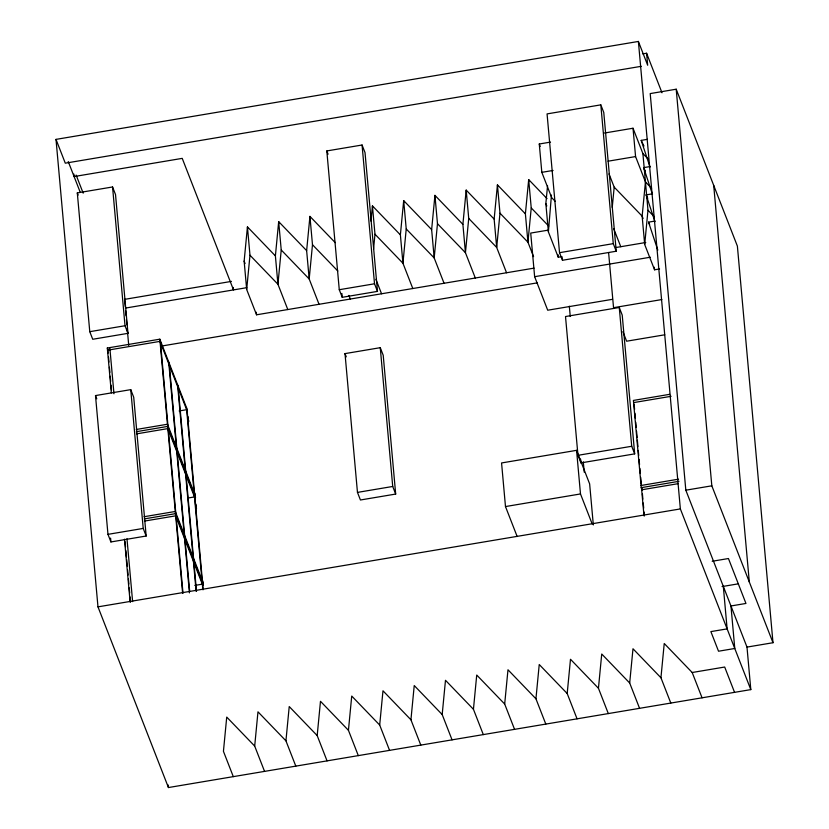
<?xml version="1.0" encoding="UTF-8"?>
<svg xmlns="http://www.w3.org/2000/svg" width="829" height="829" viewBox="0 0 829 829"><rect width="100%" height="100%" fill="white"/><g stroke="black" fill="none" stroke-linecap="round" stroke-linejoin="round"><path stroke-width="1.24" d="M534.052 268.13L256.555 314.802L246.679 289.497L244.14 261.145L247.436 226.887L275.394 255.892L277.933 284.243L287.798 309.549M246.679 289.497L249.975 255.228L247.436 226.887M275.394 255.892L278.679 221.633L306.637 250.638L309.186 278.979L319.051 304.295M278.679 221.633L281.228 249.975L277.933 284.243L249.975 255.228M264.555 771.384L254.69 746.079L257.974 711.821L285.932 740.825L295.808 766.131M306.637 250.638L309.932 216.379L335.268 242.669M309.932 216.379L312.481 244.721L309.186 278.979L281.228 249.975M285.932 740.825L289.228 706.557L317.186 735.572L327.051 760.877M317.186 735.572L320.481 701.303L348.439 730.308L358.304 755.623M370.967 221.094L372.428 205.872L400.386 234.876L402.935 263.218L412.801 288.523M373.516 249.436L374.977 234.213L372.428 205.872M348.439 730.308L351.734 696.049L379.692 725.054L389.557 750.359M400.386 234.876L403.682 200.608L431.64 229.623L434.189 257.964L444.054 283.269M403.682 200.608L406.231 228.959L402.935 263.218L374.977 234.213M379.692 725.054L382.977 690.795L410.935 719.8L420.8 745.105M431.64 229.623L434.935 195.354L462.893 224.358L465.442 252.71L475.307 278.016M434.935 195.354L437.474 223.706L434.189 257.964L406.231 228.959M410.935 719.8L414.231 685.542L442.189 714.546L452.054 739.851M462.893 224.358L466.188 190.1L494.146 219.105L496.685 247.456L506.55 272.762M466.188 190.1L468.727 218.441L465.442 252.71L437.474 223.706M442.189 714.546L445.484 680.288L473.442 709.292L483.307 734.598M494.146 219.105L497.431 184.846L525.389 213.851L527.938 242.192L533.575 256.658M497.431 184.846L499.98 213.188L496.685 247.456L468.727 218.441M473.442 709.292L476.727 675.034L504.685 704.039L514.56 729.344M525.389 213.851L528.684 179.592L547.036 198.628M528.684 179.592L531.234 207.934L527.938 242.192L499.98 213.188M562.01 256.586L558.259 257.218L548.394 231.913L545.845 203.561L547.554 185.8M548.394 231.913L551.451 195.074M504.685 704.039L507.98 669.77L535.938 698.785L545.803 724.09M535.938 698.785L539.233 664.516L567.191 693.521L577.057 718.836M612.237 207.437L614.185 187.136L609.014 173.883M567.191 693.521L570.487 659.262L598.445 688.267L608.31 713.572M604.279 133.065L633.024 128.236L635.574 156.577L645.439 181.883L642.143 216.141L644.693 244.493L654.558 269.798L659.552 268.959M598.445 688.267L601.73 654.008L629.688 683.013L639.563 708.318M644.693 244.493L647.977 210.224L642.889 153.541L633.024 128.236M629.688 683.013L632.983 648.755L660.941 677.759L670.806 703.065M660.941 677.759L664.236 643.501L692.194 672.506L702.059 697.811M746.991 647.097L772.991 642.724L737.385 246.109L676.205 89.211L650.205 93.584L685.821 490.188L746.991 647.097L750.805 689.614L168.432 787.55L97.977 606.859L56.009 139.386L638.392 41.45L647.667 65.242L646.589 53.243L642.755 53.895M641.283 66.31L65.284 163.178L56.009 139.386M77.304 192.898L112.557 186.971L115.521 194.566L127.977 333.341L92.724 339.268L89.77 331.673L77.304 192.898L78.154 195.064M326.813 150.94L362.066 145.013L365.019 152.598L377.485 291.383L342.232 297.31L339.268 289.715L326.813 150.94L328.077 154.194M600.818 104.858L547.067 113.905L559.523 252.679L562.487 260.275L616.237 251.228L603.771 112.454L600.818 104.858L613.273 243.643L616.237 251.228M555.181 201.271L551.689 197.644L541.824 172.339L539.275 143.997L550.529 142.101M650.05 167.126L641.2 140.381L647.449 139.334M541.824 172.339L553.067 170.453M608.071 161.199L635.574 156.577M652.496 194.39L643.646 167.634L649.905 166.588M654.951 221.644L646.102 194.888L652.35 193.841M124.599 299.362L231.446 281.394M548.508 230.089L530.715 233.073L534.632 276.689L547.71 310.212L612.538 299.31M125.376 308.087L246.71 287.684M657.801 250.109L648.547 222.141L654.796 221.094M89.77 331.673L125.013 325.745L127.977 333.341M339.268 289.715L374.521 283.787L377.485 291.383M559.523 252.679L613.273 243.643M615.76 247.55L645.76 242.503M111.345 392.915L107.314 348.014L159.821 339.185L186.95 408.78L203.188 589.668M534.632 276.689L650.309 257.228M107.511 350.201L160.018 341.372L186.649 409.692L179.157 410.956M162.443 345.9L537.441 282.834M661.853 299.559L613.543 307.683L608.6 252.524M95.501 395.578L130.754 389.64L133.718 397.236L146.173 536.021L110.92 541.948L107.967 534.353L95.501 395.578L96.775 398.832M345.009 353.61L380.262 347.683L383.216 355.278L395.682 494.063L360.428 499.991L357.465 492.395L345.009 353.61L346.273 356.864M619.263 307.497L565.513 316.533L577.968 455.318L580.932 462.903L634.682 453.867L622.216 315.082L619.263 307.497L631.719 446.271L634.682 453.867M664.754 334.802L626.62 341.206L622.89 331.631M136.205 429.495L167.458 424.241L194.09 492.571M136.402 431.681L167.645 426.417L194.784 496.011M136.598 433.857L167.841 428.603L194.483 496.934L188.235 497.98M669.656 394.335L633.408 400.428L641.242 487.659L642.174 490.063M633.605 402.604L671.107 396.303M144.039 516.726L175.282 511.472L201.924 579.803M144.236 518.913L175.479 513.659L202.618 583.253M144.422 521.089L175.675 515.835L202.317 584.165L194.815 585.429M593.326 524.923L589.637 483.877L576.569 450.344L501.566 462.955L505.483 506.56L517.151 536.508M107.967 534.353L143.21 528.425L146.173 536.021M357.465 492.395L392.718 486.468L395.682 494.063M577.968 455.318L631.719 446.271M505.483 506.56L580.487 493.949L592.155 523.887M641.045 485.483L678.547 479.172M641.242 487.659L678.972 481.317M641.667 489.804L677.915 483.711M685.821 490.188L711.821 485.815L772.991 642.724M97.977 606.859L680.36 508.923L750.805 689.614M712.194 561.264L728.442 558.528L745.955 603.45L730.96 605.968L734.774 648.485L718.525 651.221L710.878 631.605L727.126 628.879L723.313 586.362M722.059 586.569L738.307 583.834M692.194 672.506L724.691 667.034L734.556 692.35M642.889 153.541L648.133 158.981M645.439 181.883L651.553 188.224M647.977 210.224L654.102 216.576M614.185 187.136L642.143 216.141L643.086 218.555M531.234 207.934L548.705 226.068M312.481 244.721L337.817 271.01M254.69 746.079L226.731 717.075L223.436 751.333L233.301 776.638M641.2 140.381L643.967 146.059M643.646 167.634L645.314 171.043M646.102 194.888L647.76 198.297M648.547 222.141L649.656 224.421M646.589 53.243L661.998 92.775M613.719 228.628L620.766 246.71M539.275 143.997L540.218 146.412M545.845 203.561L546.788 205.975M641.957 488.892L641.47 487.628L643.998 515.845M375.91 279.321L381.558 293.777M348.895 295.425L350.304 299.041M244.14 261.145L245.083 263.56M76.133 175.074L83.19 193.178M68.247 161.562L80.216 192.245M107.314 348.014L108.257 350.418M713.707 185.375L749.312 581.989M676.205 89.211L711.821 485.815M638.392 41.45L680.36 508.923M654.33 267.218L654.558 269.798M642.423 494.022L642.879 499.151M643.231 502.996L643.687 508.136M644.029 511.98L644.382 515.825M634.133 404.262L634.589 409.391M634.941 413.236L635.397 418.365M635.75 422.22L636.206 427.349M636.548 431.194L637.128 437.608M637.356 440.178L637.936 446.593M638.278 450.437L638.734 455.577M639.086 459.421L639.542 464.551M639.895 468.406L640.351 473.535M640.693 477.38L641.273 483.794M569.326 306.202L570.248 316.491M583.295 461.846L584.217 472.147M580.58 459.048L580.932 462.903M562.249 257.705L562.487 260.275M576.569 450.344L580.487 493.949M558.031 254.638L558.259 257.218M362.066 145.013L374.521 283.787M380.262 347.683L392.718 486.468M341.88 293.456L342.232 297.31M256.316 312.222L256.555 314.802M233.281 287.414L233.509 289.901L182.225 158.37L74.102 176.556L73.874 174.059M186.452 407.516L202.815 589.678M178.069 386.003L196.504 591.264M177.582 384.739L196.121 591.274M169.189 363.226L189.696 591.574M168.701 361.962L189.427 592.88M160.308 340.45L183.002 593.17M159.821 339.185L182.618 593.191M124.713 300.616L125.272 306.844M125.614 310.668L126.07 315.818M126.422 319.683L126.889 324.844M127.231 328.709L128.733 345.465M168.194 784.97L168.432 787.55M112.557 186.971L125.013 325.745M130.754 389.64L143.21 528.425M109.811 347.6L113.967 393.775M126.982 538.736L132.619 601.605M107.811 349.278L108.153 353.133M108.506 356.978L108.962 362.107M109.418 367.237L109.884 372.376M110.226 376.221L110.692 381.35M111.034 385.205L111.5 390.335M125.086 541.71L125.552 546.839M125.894 550.684L126.464 557.098M126.702 559.668L127.272 566.083M127.625 569.927L128.08 575.067M128.422 578.911L128.889 584.041M129.231 587.896L129.697 593.025M130.039 596.87L130.495 601.999M124.474 539.161L130.122 602.02M110.578 538.094L110.92 541.948M187.706 416.583L188.649 421.319L187.706 416.583M194.556 492.903L195.499 497.628L194.556 492.903M195.53 503.825L196.483 508.55L195.53 503.825M202.39 580.134L203.333 584.859L202.39 580.134"/></g></svg>
